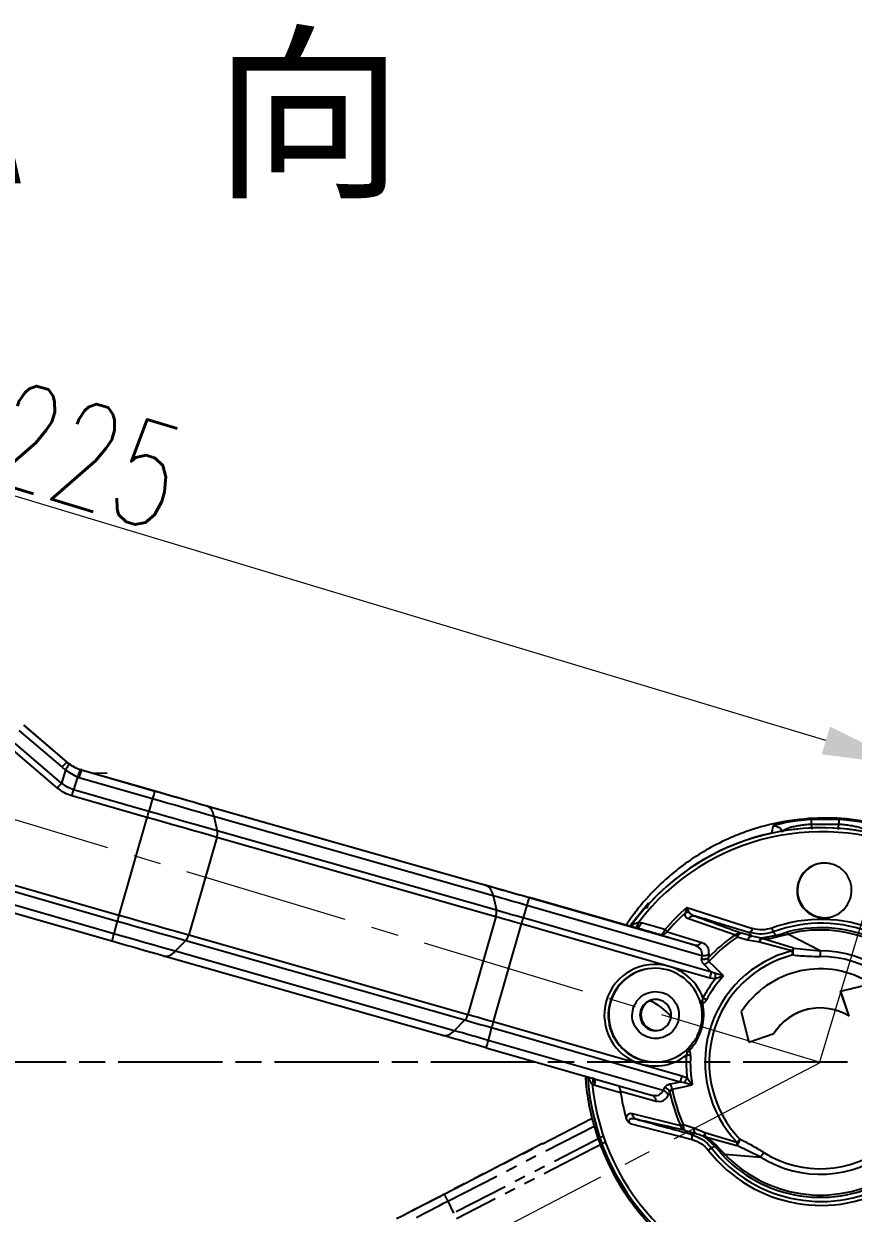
# Model space of a CAD drawing. Header units: millimetres. Extents: x 2454 to 4226, y 715 to 1968.
# Drawn here: x 3958.3 to 4053.9, y 1153.8 to 1290.7 of the extents above; entities that cross this region are included whole.
import ezdxf

# ---------------------------------------------------------------- set-up
doc = ezdxf.new("R2010")
doc.units = ezdxf.units.MM
for name, pattern in [('AM_ISO08W050', [18, 12, -1.5, 3, -1.5]), ('CENTER2', [28.575, 19.05, -3.175, 3.175, -3.175]), ('PHANTOM', [12.7, 6.35, -1.27, 1.27, -1.27, 1.27, -1.27])]:
    doc.linetypes.add(name, pattern=pattern)
for name, color, linetype, lineweight in [('AM_5', 3, 'Continuous', 25), ('AM_7', 4, 'AM_ISO08W050', 25), ('单点划线', 1, 'CENTER2', 13), ('文字', 7, 'Continuous', 13), ('标注', 3, 'Continuous', 13)]:
    doc.layers.add(name, color=color, linetype=linetype, lineweight=lineweight)
doc.styles.add('SLDTEXTSTYLE1', font='txt.shx', dxfattribs={"width": 0.7, "bigfont": 'gbcbig.shx'})
doc.styles.add('STYLE1', font='txt.shx', dxfattribs={"width": 0.8, "height": 3, "bigfont": 'hzdx.shx'})
doc.dimstyles.new('SLDDIMSTYLE12$0', dxfattribs={"dimtxt": 12, "dimasz": 10, "dimexe": 0, "dimexo": 0.0625, "dimgap": 0.875, "dimtad": 1, "dimdec": 1, "dimlfac": 1.8, "dimrnd": 1e-09, "dimzin": 12, "dimdsep": 46, "dimtxsty": 'SLDTEXTSTYLE1', "dimcen": 0.09, "dimdle": 8.16, "dimclrd": 3, "dimclre": 3, "dimadec": 0, "dimazin": 3, "dimtfac": 1, "dimtdec": 1, "dimtofl": 0, "dimtmove": 0, "dimatfit": 3, "dimfxl": 0, "dimfrac": 2, "dimtolj": 1, "dimlwd": 5, "dimlwe": 5, "dimarcsym": 0})
doc.dimstyles.new('SLDDIMSTYLE12$2', dxfattribs={"dimtxt": 12, "dimasz": 10, "dimexe": 0, "dimexo": 0.0625, "dimgap": 0.875, "dimtad": 1, "dimdec": 1, "dimlfac": 1.8, "dimrnd": 1e-09, "dimzin": 12, "dimdsep": 46, "dimtxsty": 'SLDTEXTSTYLE1', "dimcen": 0.09, "dimdle": 8.16, "dimclrd": 3, "dimclre": 3, "dimadec": 0, "dimazin": 3, "dimtfac": 1, "dimtdec": 1, "dimtofl": 0, "dimtmove": 0, "dimatfit": 3, "dimfxl": 0, "dimfrac": 2, "dimtolj": 1, "dimlwd": 5, "dimlwe": 5, "dimarcsym": 0})

# ---------------------------------------------------------------- blocks, each defined once
blk = doc.blocks.new('*D71')
at = {"layer": 'Defpoints', "color": 0, "transparency": 16777216}
for p in [(3806.66, 1244.42), (3807.8, 1179.56), (4050.08, 1171.1), (4050.08, 1171.1), (3824.79, 1053.68)]:
    blk.add_point(p, dxfattribs=at)
at = {"layer": '标注', "color": 3, "linetype": 'Continuous', "lineweight": 5, "transparency": 16777216}
blk.add_arc((4050.08, 1171.1), 242.43, 165.602, 205.1646, dxfattribs=at)
at = {"layer": '标注', "color": 3, "transparency": 16777216}
for points in [[(3813.66, 1231.83), (3816.87, 1230.94), (3817.95, 1241.02)], [(3832.15, 1068.76), (3829.16, 1067.28), (3835.1, 1059.06)]]:
    blk.add_solid(points, dxfattribs=at)
at = {"layer": '标注', "color": 0, "transparency": 16777216, "insert": (3814.57, 1148.91), "char_height": 10, "attachment_point": 5, "rotation": 275.3833, "style": 'SLDTEXTSTYLE1'}
blk.add_mtext('\\A1;60%%D', dxfattribs=at)
blk = doc.blocks.new('*D72')
at = {"layer": 'AM_5', "color": 3, "linetype": 'Continuous', "lineweight": 5, "transparency": 16777216}
blk.add_arc((4049.95, 1171.13), 209.16, 165.9754, 177.2604, dxfattribs=at)
at = {"layer": 'AM_5', "color": 3, "transparency": 16777216}
for points in [[(3845.42, 1222.26), (3848.63, 1221.38), (3849.68, 1231.46)], [(3842.69, 1181.09), (3839.36, 1181.17), (3840.79, 1171.13)]]:
    blk.add_solid(points, dxfattribs=at)
at = {"layer": 'Defpoints', "color": 0, "transparency": 16777216}
for p in [(3806.66, 1244.42), (3844.75, 1211.67), (3818.73, 1171.13), (4050.05, 1171.1), (4053.2, 1171.13)]:
    blk.add_point(p, dxfattribs=at)
at = {"layer": 'AM_5', "color": 0, "transparency": 16777216, "insert": (3836.22, 1202.62), "char_height": 12, "attachment_point": 5, "rotation": 81.6179, "style": 'SLDTEXTSTYLE1'}
blk.add_mtext('\\A1;15%%D', dxfattribs=at)
blk = doc.blocks.new('*D55')
at = {"layer": 'AM_5', "color": 3, "linetype": 'Continuous', "lineweight": 5, "transparency": 16777216}
for p, q in [((3860.66, 1229.17), (3870.67, 1262.43)), ((4050.71, 1208.2), (3880.25, 1259.54))]:
    blk.add_line(p, q, dxfattribs=at)
at = {"layer": 'AM_5', "color": 3, "lineweight": 5, "transparency": 16777216}
blk.add_line((4050, 1171.19), (4060.28, 1205.32), dxfattribs=at)
at = {"layer": 'AM_5', "color": 3, "transparency": 16777216}
for points in [[(3880.73, 1261.14), (3879.77, 1257.95), (3870.67, 1262.43)], [(4051.19, 1209.8), (4050.23, 1206.61), (4060.28, 1205.32)]]:
    blk.add_solid(points, dxfattribs=at)
at = {"layer": 'Defpoints', "color": 0, "transparency": 16777216}
for p in [(3870.67, 1262.43), (3860.64, 1229.11), (4049.99, 1171.13)]:
    blk.add_point(p, dxfattribs=at)
at = {"layer": 'AM_5', "color": 0, "transparency": 16777216, "insert": (3965.64, 1241), "char_height": 12, "attachment_point": 5, "rotation": 343.2384, "style": 'SLDTEXTSTYLE1'}
blk.add_mtext('\\A1;225', dxfattribs=at)

msp = doc.modelspace()

# ---------------------------------------------------------------- linework, layer by layer
at = {"color": 7, "linetype": 'Continuous', "lineweight": 25}
for p, q in [((3867.023, 1216.674), (3969.09, 1187.405)), ((3867.218, 1217.366), (3969.284, 1188.096)), ((3968.688, 1185.939), (3866.017, 1215.381)), ((3968.467, 1185.079), (3865.796, 1214.522)), ((3958.295, 1209.959), (3963.272, 1205.714)), ((3958.321, 1209.965), (3963.298, 1205.719)), ((3957.762, 1209.358), (3962.739, 1205.112)), ((3962.196, 1202.724), (3956.829, 1207.302)), ((3962.682, 1203.29), (3957.315, 1207.869)), ((3963.272, 1205.714), (3963.298, 1205.719)), ((3963.298, 1205.719), (3963.495, 1205.561)), ((3963.133, 1204.795), (3962.682, 1203.29)), ((3962.739, 1205.112), (3963.133, 1204.795)), ((3963.133, 1204.795), (3964.504, 1203.993)), ((3964.978, 1204.817), (3964.889, 1204.843)), ((3964.89, 1204.843), (3964.977, 1204.817)), ((3964.953, 1204.812), (3964.977, 1204.817)), ((3964.953, 1204.812), (3973.428, 1202.382)), ((3964.977, 1204.817), (3973.452, 1202.387)), ((3967.926, 1204.443), (3966.47, 1204.389)), ((3964.504, 1203.993), (3964.061, 1202.516)), ((3964.504, 1203.993), (3964.678, 1203.941)), ((3964.678, 1203.941), (3973.153, 1201.511)), ((3972.509, 1199.343), (3963.859, 1201.823)), ((3972.711, 1200.036), (3964.061, 1202.516)), ((3973.153, 1201.511), (3972.711, 1200.036)), ((3978.449, 1200.96), (4010.597, 1191.818)), ((3979.401, 1200.676), (4011.549, 1191.534)), ((3972.509, 1199.343), (3969.284, 1188.096)), ((3980.223, 1199.492), (3980.61, 1197.78)), ((3980.223, 1199.492), (4012.371, 1190.35)), ((4048.999, 1199.083), (4047.456, 1198.943)), ((4052.216, 1199.083), (4048.999, 1199.083)), ((4052.714, 1199.049), (4052.216, 1199.083)), ((4012.758, 1188.638), (3980.61, 1197.78)), ((4044.569, 1197.537), (4044.557, 1197.535)), ((4044.647, 1198.374), (4044.596, 1198.342)), ((4052.173, 1198.528), (4049.025, 1198.528)), ((4049.025, 1198.528), (4049.094, 1198.001)), ((4052.173, 1198.528), (4052.106, 1197.962)), ((3980.554, 1197.045), (3977.329, 1185.798)), ((4012.702, 1187.903), (3980.554, 1197.045)), ((4047.566, 1191.807), (4047.513, 1191.795)), ((4012.371, 1190.35), (4012.758, 1188.638)), ((4016.271, 1189.236), (4015.829, 1187.761)), ((4016.271, 1189.236), (4036.441, 1183.452)), ((4016.546, 1190.107), (4035.582, 1184.648)), ((4028.78, 1186.61), (4016.57, 1190.112)), ((4012.702, 1187.903), (4009.477, 1176.657)), ((4034.686, 1188.962), (4034.608, 1188.675)), ((4034.686, 1188.962), (4042.273, 1186.548)), ((4034.686, 1188.962), (4034.808, 1188.726)), ((3969.09, 1187.405), (3968.688, 1185.939)), ((4015.627, 1187.068), (4012.403, 1175.821)), ((4032.654, 1182.185), (4015.627, 1187.068)), ((4037.556, 1181.53), (4015.829, 1187.761)), ((4028.299, 1186.748), (4028.312, 1186.787)), ((4028.694, 1186.656), (4028.85, 1186.625)), ((4028.85, 1186.625), (4028.78, 1186.61)), ((4029.15, 1187.279), (4029.461, 1187.215)), ((4032.172, 1186.413), (4029.461, 1187.215)), ((4034.873, 1187.691), (4040.302, 1185.823)), ((4041.812, 1186.083), (4038.663, 1187.044)), ((3976.988, 1185.149), (3975.758, 1183.919)), ((3976.988, 1185.149), (4009.136, 1176.007)), ((3977.329, 1185.798), (4009.477, 1176.657)), ((4031.573, 1185.837), (4031.805, 1185.768)), ((4032.444, 1186.178), (4036.406, 1184.938)), ((4041.699, 1185.19), (4040.482, 1185.545)), ((4043.053, 1184.97), (4041.699, 1185.19)), ((4042.327, 1186.017), (4041.812, 1186.083)), ((4043.309, 1185.441), (4042.199, 1185.644)), ((4044.932, 1185.735), (4043.309, 1185.441)), ((4046.996, 1184.288), (4043.381, 1185.384)), ((4044.932, 1185.735), (4044.633, 1186.159)), ((4044.932, 1185.735), (4045.601, 1185.946)), ((4045.162, 1185.615), (4046.333, 1185.903)), ((4045.601, 1185.946), (4046.274, 1186.157)), ((4050.041, 1183.965), (4046.333, 1185.903)), ((4007.906, 1174.777), (3975.758, 1183.919)), ((4035.582, 1184.648), (4035.685, 1184.579)), ((4035.582, 1184.648), (4035.799, 1184.622)), ((4035.785, 1184.624), (4035.771, 1184.579)), ((4046.788, 1183.961), (4043.053, 1184.97)), ((4046.996, 1184.288), (4050.041, 1183.965)), ((4006.588, 1174.231), (3974.44, 1183.373)), ((4036.441, 1183.452), (4036.402, 1183.052)), ((4037.556, 1181.53), (4036.685, 1182.385)), ((4037.221, 1183.579), (4037.191, 1183.188)), ((4037.354, 1180.837), (4032.654, 1182.185)), ((4038.007, 1181.346), (4037.556, 1181.53)), ((4038.927, 1181.104), (4037.987, 1180.733)), ((4038.927, 1181.104), (4038.007, 1181.346)), ((4047.789, 1181.659), (4047.78, 1181.657)), ((4037.987, 1180.733), (4037.354, 1180.837)), ((4052.408, 1179.318), (4055.889, 1180.185)), ((4052.417, 1179.32), (4055.898, 1180.187)), ((4036.457, 1178.243), (4036.542, 1177.921)), ((4052.417, 1179.32), (4052.408, 1179.318)), ((4053.401, 1176.435), (4052.408, 1179.318)), ((4053.41, 1176.437), (4052.417, 1179.32)), ((4025.856, 1178.051), (4025.91, 1178.063)), ((4029.37, 1177.07), (4029.486, 1177.095)), ((4036.268, 1177.957), (4036.296, 1177.894)), ((4040.966, 1176.936), (4041.833, 1173.456)), ((4009.136, 1176.007), (4007.906, 1174.777)), ((4012.403, 1175.821), (4029.43, 1170.938)), ((4053.41, 1176.437), (4053.401, 1176.435)), ((4012.208, 1175.13), (4011.806, 1173.663)), ((4012.208, 1175.13), (4033.935, 1168.899)), ((4041.833, 1173.456), (4044.716, 1174.448)), ((4041.842, 1173.458), (4044.725, 1174.45)), ((4044.725, 1174.45), (4044.716, 1174.448)), ((4011.585, 1172.804), (4030.632, 1167.342)), ((4031.976, 1167.879), (4011.806, 1173.663)), ((4041.842, 1173.458), (4041.833, 1173.456)), ((4034.986, 1172.494), (4034.744, 1172.266)), ((4029.43, 1170.938), (4034.129, 1169.591)), ((4023.225, 1169.525), (4023.246, 1169.199)), ((4024.097, 1168.506), (4023.799, 1168.618)), ((4033.935, 1168.899), (4034.414, 1168.815)), ((4034.129, 1169.591), (4034.722, 1169.344)), ((4034.414, 1168.815), (4035.322, 1168.529)), ((4034.722, 1169.344), (4035.322, 1168.529)), ((4024.097, 1168.506), (4027.07, 1167.664)), ((4027.057, 1167.819), (4031.167, 1166.666)), ((4030.621, 1167.345), (4030.753, 1167.348)), ((4030.827, 1167.298), (4030.812, 1167.255)), ((4031.976, 1167.879), (4032.154, 1168.235)), ((4032.569, 1167.357), (4032.75, 1167.699)), ((4033.993, 1163.816), (4028.425, 1165.203)), ((4028.145, 1164.099), (4035.301, 1162.234)), ((4034.291, 1163.953), (4035.509, 1163.604)), ((4035.509, 1163.604), (4036.774, 1163.068)), ((4025.33, 1161.923), (4023.922, 1161.2)), ((4035.224, 1162.808), (4035.155, 1162.866)), ((4035.156, 1162.866), (4035.575, 1162.672)), ((4037.965, 1161.436), (4036.743, 1162.538)), ((4036.774, 1163.068), (4040.471, 1161.931)), ((4036.834, 1162.547), (4040.475, 1161.546)), ((4037.506, 1161.303), (4037.965, 1161.436)), ((4038.455, 1160.865), (4037.965, 1161.436)), ((4039.063, 1160.549), (4038.223, 1161.412)), ((4038.88, 1160.369), (4038.455, 1160.865)), ((4039.063, 1160.549), (4043.228, 1160.204)), ((4043.228, 1160.204), (4040.475, 1161.546))]:
    msp.add_line(p, q, dxfattribs=at)
at = {"color": 7, "linetype": 'PHANTOM', "lineweight": 25}
for p, q in [((4006.755, 1155.954), (4024.372, 1164.999)), ((4007.151, 1155.131), (4024.628, 1164.105)), ((4018.069, 1161.776), (4006.769, 1155.974)), ((4025.086, 1162.609), (4007.838, 1153.753)), ((4023.922, 1161.2), (4008.165, 1153.109)), ((4007.151, 1155.131), (4007.838, 1153.753))]:
    msp.add_line(p, q, dxfattribs=at)
at = {"color": 7, "linetype": 'Continuous', "lineweight": 25, "flags": 128}
for points in [[(3973.153, 1201.511), (3974.063, 1201.25), (3974.971, 1200.99), (3975.874, 1200.732), (3976.769, 1200.476), (3977.654, 1200.223), (3978.527, 1199.975), (3979.384, 1199.73), (3980.223, 1199.492)], [(3973.428, 1202.382), (3974.197, 1202.161), (3974.964, 1201.942), (3975.726, 1201.724), (3976.483, 1201.507), (3977.231, 1201.294), (3977.968, 1201.084), (3978.692, 1200.878), (3979.401, 1200.676)], [(3973.452, 1202.387), (3974.095, 1202.203), (3974.737, 1202.019), (3975.375, 1201.836), (3976.008, 1201.655), (3976.634, 1201.477), (3977.25, 1201.301), (3977.856, 1201.128), (3978.449, 1200.96)], [(3980.554, 1197.045), (3979.599, 1197.317), (3978.624, 1197.595), (3977.631, 1197.878), (3976.624, 1198.165), (3975.605, 1198.456), (3974.578, 1198.75), (3973.545, 1199.046), (3972.509, 1199.343)], [(3980.61, 1197.78), (3979.672, 1198.047), (3978.715, 1198.319), (3977.74, 1198.597), (3976.751, 1198.88), (3975.751, 1199.165), (3974.742, 1199.454), (3973.728, 1199.744), (3972.711, 1200.036)], [(4044.596, 1198.342), (4044.511, 1197.889), (4044.445, 1197.534)], [(4044.651, 1197.555), (4044.624, 1197.555), (4044.445, 1197.534)], [(4010.597, 1191.818), (4011.306, 1191.616), (4012.03, 1191.41), (4012.767, 1191.2), (4013.515, 1190.986), (4014.272, 1190.77), (4015.034, 1190.552), (4015.801, 1190.332), (4016.57, 1190.112)], [(4011.549, 1191.534), (4012.142, 1191.365), (4012.748, 1191.193), (4013.364, 1191.017), (4013.99, 1190.838), (4014.623, 1190.657), (4015.261, 1190.475), (4015.903, 1190.291), (4016.546, 1190.107)], [(4012.371, 1190.35), (4012.834, 1190.218), (4013.307, 1190.083), (4013.788, 1189.946), (4014.276, 1189.807), (4014.77, 1189.666), (4015.268, 1189.523), (4015.769, 1189.38), (4016.271, 1189.236)], [(4030.277, 1189.461), (4028.385, 1187.145), (4028.092, 1186.736)], [(4030.338, 1189.392), (4030.304, 1189.431), (4030.277, 1189.462)], [(3969.284, 1188.096), (3970.32, 1187.799), (3971.353, 1187.504), (3972.38, 1187.21), (3973.399, 1186.919), (3974.407, 1186.631), (3975.399, 1186.348), (3976.374, 1186.07), (3977.329, 1185.798)], [(4015.627, 1187.068), (4015.251, 1187.176), (4014.875, 1187.283), (4014.502, 1187.39), (4014.131, 1187.496), (4013.765, 1187.601), (4013.404, 1187.704), (4013.049, 1187.805), (4012.702, 1187.903)], [(4015.829, 1187.761), (4015.434, 1187.874), (4015.04, 1187.987), (4014.647, 1188.099), (4014.258, 1188.21), (4013.874, 1188.32), (4013.495, 1188.428), (4013.122, 1188.534), (4012.758, 1188.638)], [(3969.09, 1187.405), (3970.106, 1187.114), (3971.12, 1186.823), (3972.129, 1186.535), (3973.13, 1186.249), (3974.119, 1185.966), (3975.093, 1185.688), (3976.051, 1185.416), (3976.988, 1185.149)], [(4031.573, 1185.837), (4031.646, 1185.83), (4031.725, 1185.849), (4031.806, 1185.892), (4031.887, 1185.959), (4031.967, 1186.047), (4032.042, 1186.154), (4032.111, 1186.277), (4032.172, 1186.413)], [(3974.44, 1183.373), (3973.731, 1183.575), (3973.007, 1183.781), (3972.27, 1183.991), (3971.522, 1184.205), (3970.765, 1184.421), (3970.003, 1184.639), (3969.236, 1184.859), (3968.467, 1185.079)], [(3975.758, 1183.919), (3974.919, 1184.158), (3974.062, 1184.402), (3973.189, 1184.651), (3972.304, 1184.904), (3971.409, 1185.16), (3970.506, 1185.418), (3969.598, 1185.678), (3968.688, 1185.939)], [(4038.927, 1181.104), (4037.984, 1182.028), (4037.241, 1182.755)], [(4009.136, 1176.007), (4009.501, 1175.903), (4009.873, 1175.797), (4010.252, 1175.689), (4010.637, 1175.579), (4011.026, 1175.468), (4011.418, 1175.356), (4011.812, 1175.243), (4012.208, 1175.13)], [(4009.477, 1176.657), (4009.824, 1176.558), (4010.179, 1176.457), (4010.54, 1176.354), (4010.906, 1176.249), (4011.277, 1176.143), (4011.65, 1176.037), (4012.026, 1175.929), (4012.403, 1175.821)], [(4011.585, 1172.804), (4010.942, 1172.988), (4010.3, 1173.172), (4009.662, 1173.355), (4009.029, 1173.536), (4008.403, 1173.714), (4007.787, 1173.89), (4007.181, 1174.063), (4006.588, 1174.231)], [(4011.806, 1173.663), (4011.304, 1173.807), (4010.803, 1173.951), (4010.305, 1174.093), (4009.811, 1174.234), (4009.323, 1174.374), (4008.842, 1174.511), (4008.369, 1174.646), (4007.906, 1174.777)], [(4032.745, 1168.643), (4033.411, 1168.786), (4033.935, 1168.899)], [(4033.021, 1168.036), (4034.31, 1168.313), (4035.322, 1168.529)]]:
    msp.add_lwpolyline(points, dxfattribs=at)
at = {"color": 7, "linetype": 'PHANTOM', "lineweight": 25, "flags": 128}
for points in [[(4001.247, 1153.131), (4001.902, 1153.469), (4002.571, 1153.814), (4003.252, 1154.165), (4003.943, 1154.521), (4004.643, 1154.881), (4005.348, 1155.244), (4006.058, 1155.608), (4006.769, 1155.974)], [(4002.134, 1153.575), (4002.682, 1153.858), (4003.242, 1154.146), (4003.812, 1154.44), (4004.391, 1154.738), (4004.976, 1155.039), (4005.567, 1155.343), (4006.16, 1155.648), (4006.755, 1155.954)], [(4003.544, 1153.274), (4003.972, 1153.495), (4004.409, 1153.72), (4004.854, 1153.949), (4005.305, 1154.182), (4005.762, 1154.417), (4006.223, 1154.654), (4006.686, 1154.892), (4007.151, 1155.131)]]:
    msp.add_lwpolyline(points, dxfattribs=at)
at = {"color": 7, "linetype": 'Continuous', "lineweight": 25}
for centre, radius, start, end in [((3974.975, 1194.794), 16.006, 136.98231, 139.86093), ((3977.219, 1200.462), 13.015, 160.47233, 164.49361), ((3985.694, 1198.031), 13.015, 160.47233, 164.49361), ((3978.773, 1199.363), 1.455, 5.07762, 64.46165), ((4037.062, 1180.897), 67.137, 163.43713, 164.05307), ((3979.05, 1197.529), 1.58, 342.17658, 9.14397), ((4050.229, 1171.138), 26.549, 185.44631, 142.55572), ((4050.236, 1171.139), 26.999, 343.99795, 144.37216), ((4050.27, 1171.148), 27.021, 102.44988, 137.53256), ((4050.27, 1171.146), 27.023, 251.33315, 77.54961), ((4050.247, 1171.141), 27, 343.99967, 102.14019), ((4050.594, 1190.938), 3.15, 102.14289, 164.00219), ((4010.921, 1190.221), 1.455, 5.07766, 64.46203), ((4050.594, 1190.938), 3.15, 163.99967, 282.14019), ((4028.812, 1185.756), 13.015, 160.47228, 164.49364), ((4032.847, 1169.807), 66.141, 163.94748, 164.56969), ((4011.198, 1188.387), 1.58, 342.17656, 9.14413), ((4050.211, 1171.135), 23.64, 131.05303, 139.73783), ((4050.208, 1171.134), 23.278, 132.57575, 139.73778), ((4034.954, 1187.411), 0.996, 89.51081, 119.80629), ((4035.044, 1187.378), 1.368, 99.92431, 108.57758), ((4080.18, 1168.622), 67.136, 163.43713, 164.05307), ((4010.952, 1161.526), 32.705, 48.9186, 49.54784), ((4050.17, 1171.125), 16.468, 217.80792, 110.19454), ((4050.163, 1171.123), 16.02, 217.80792, 110.19454), ((4050.093, 1171.108), 15.526, 223.76375, 104.2387), ((4041.656, 1186.698), 0.635, 284.25693, 346.38415), ((3979.952, 1182.581), 11.754, 163.40044, 167.7271), ((3975.816, 1186.179), 1.56, 318.69224, 345.8928), ((4031.767, 1186.624), 0.81, 256.13749, 326.65871), ((4050.091, 1171.109), 17.673, 123.62673, 136.87996), ((4050.088, 1171.108), 17.341, 123.6355, 137.80261), ((4050.087, 1171.107), 15.265, 223.76387, 104.23864), ((4062.586, 1200.111), 26.472, 212.6677, 213.38343), ((4042.305, 1185.025), 0.628, 99.68998, 164.75306), ((4043.919, 1184.621), 0.933, 125.1911, 158.08506), ((3974.631, 1184.776), 1.416, 262.23993, 322.75953), ((4050.063, 1171.101), 13.27, 104.28896, 223.71352), ((4050.063, 1171.102), 12.863, 237.90451, 90.09862), ((4047.896, 1183.486), 1.206, 138.28952, 156.79982), ((4121.195, 1202.429), 76.665, 193.93929, 194.29763), ((4031.042, 1176.562), 5.85, 74.0024, 254.00006), ((4050.061, 1171.101), 12.79, 104.28897, 223.71351), ((4050.061, 1171.101), 12.227, 237.90204, 90.10104), ((4031.046, 1176.563), 5.4, 14.63064, 164.00143), ((4031.1, 1176.574), 5.4, 102.1429, 164.00218), ((4031.042, 1176.562), 5.85, 19.98893, 73.99815), ((4050.073, 1171.104), 14.974, 138.10256, 151.14854), ((4050.052, 1171.1), 10.799, 57.28113, 147.28505), ((4050.061, 1171.102), 10.799, 57.2812, 102.14227), ((4050.075, 1171.104), 15.453, 141.46177, 151.14852), ((4031.1, 1176.574), 1.8, 343.99745, 164.00009), ((4031.216, 1176.599), 1.8, 104.03604, 164.00205), ((4027.531, 1171.757), 7.084, 40.83204, 65.81779), ((3980.491, 1076.804), 116.172, 60.91799, 61.15396), ((4031.047, 1176.562), 5.4, 163.9984, 313.36529), ((4031.1, 1176.574), 5.4, 163.99975, 282.14011), ((4031.1, 1176.574), 1.8, 163.99745, 344.00009), ((4031.216, 1176.599), 1.8, 163.99943, 280.24751), ((4050.052, 1171.099), 6.299, 57.88144, 147.88541), ((4050.061, 1171.101), 6.3, 102.14271, 147.88527), ((4007.964, 1177.037), 1.56, 318.69201, 345.89284), ((4075.965, 1157.532), 66.141, 163.94748, 164.5697), ((4006.779, 1175.634), 1.416, 262.23993, 322.75953), ((4023.07, 1170.306), 11.754, 163.40041, 167.72716), ((4031.042, 1176.561), 5.849, 253.99862, 308.0114), ((4050.076, 1171.104), 15.455, 176.85372, 186.53999), ((4050.074, 1171.104), 14.975, 176.85373, 189.89901), ((4050.236, 1171.137), 26.999, 183.43897, 344.001), ((4031.665, 1167.786), 1.378, 10.4509, 38.42547), ((4050.212, 1171.134), 23.401, 188.52543, 195.91771), ((4031.807, 1167.249), 1.045, 25.50508, 70.60837), ((4050.093, 1171.108), 17.675, 191.12072, 204.365), ((4050.089, 1171.107), 17.343, 190.19887, 204.3629), ((4081.357, 1060.296), 113.842, 114.42078, 114.58603), ((4041.634, 1161.751), 1.177, 171.18744, 190.00395), ((4141.184, 1057.265), 145.252, 133.70869, 133.89737), ((4082.888, 1141.768), 46.798, 154.02865, 154.99957)]:
    msp.add_arc(centre, radius, start, end, dxfattribs=at)
at = {"color": 7, "linetype": 'PHANTOM', "lineweight": 25}
msp.add_arc((4018.677, 1161.175), 13.015, 203.65312, 207.67448, dxfattribs=at)
at = {"color": 7, "linetype": 'Continuous', "lineweight": 25}
for points, knots in [([(3963.272, 1205.714), (3963.308, 1205.683), (3963.373, 1205.629), (3963.44, 1205.578), (3963.47, 1205.555)], [0, 0, 0, 0, 0.5576718, 1, 1, 1, 1]), ([(3963.47, 1205.555), (3963.474, 1205.503), (3963.481, 1205.4), (3963.249, 1204.996), (3963.133, 1204.795)], [0, 0, 0, 0, 0.5008043, 1, 1, 1, 1]), ([(3963.47, 1205.555), (3963.689, 1205.403), (3964.122, 1205.104), (3964.621, 1204.926), (3964.866, 1204.838)], [0, 0, 0, 0, 0.5083155, 1, 1, 1, 1]), ([(3963.495, 1205.561), (3963.714, 1205.409), (3964.145, 1205.11), (3964.644, 1204.931), (3964.89, 1204.843)], [0, 0, 0, 0, 0.50800634, 1, 1, 1, 1]), ([(3964.866, 1204.838), (3964.837, 1204.802), (3964.778, 1204.731), (3964.595, 1204.239), (3964.504, 1203.993)], [0, 0, 0, 0, 0.5, 1, 1, 1, 1]), ([(3964.866, 1204.838), (3964.882, 1204.833), (3964.911, 1204.824), (3964.94, 1204.816), (3964.953, 1204.812)], [0, 0, 0, 0, 0.5601455, 1, 1, 1, 1]), ([(3964.061, 1202.516), (3963.813, 1202.604), (3963.309, 1202.783), (3962.894, 1203.119), (3962.682, 1203.29)], [0, 0, 0, 0, 0.4914989, 1, 1, 1, 1]), ([(3963.859, 1201.823), (3963.564, 1201.926), (3962.961, 1202.136), (3962.454, 1202.526), (3962.196, 1202.724)], [0, 0, 0, 0, 0.4902935, 1, 1, 1, 1]), ([(4064.228, 1195.624), (4063.383, 1196.08), (4061.758, 1196.956), (4059.107, 1197.965), (4055.902, 1198.841), (4052.021, 1199.355), (4047.522, 1199.21), (4043.957, 1198.5), (4041.278, 1197.633), (4039.135, 1196.762), (4036.936, 1195.631), (4034.724, 1194.209), (4032.957, 1192.834), (4031.517, 1191.527), (4030.419, 1190.407), (4029.361, 1189.199), (4028.455, 1188.06), (4027.908, 1187.241), (4027.695, 1186.921)], [0, 0, 0, 0, 0.0716141, 0.1376427, 0.2038002, 0.3043716, 0.402157, 0.5046925, 0.5521038, 0.6009821, 0.6712151, 0.7340966, 0.7994339, 0.8433201, 0.8852981, 0.9222529, 0.9697109, 1, 1, 1, 1]), ([(4047.456, 1198.943), (4047.086, 1198.891), (4046.338, 1198.786), (4045.504, 1198.612), (4044.893, 1198.461), (4044.73, 1198.403), (4044.647, 1198.374)], [0, 0, 0, 0, 0.2467046, 0.4997683, 0.7468748, 1, 1, 1, 1]), ([(4048.999, 1199.083), (4048.999, 1199.074), (4048.999, 1199.055), (4049.004, 1198.934), (4049.013, 1198.757), (4049.021, 1198.603), (4049.025, 1198.528)], [0, 0, 0, 0, 0.244843, 0.5001263, 0.7553423, 1, 1, 1, 1]), ([(4052.216, 1199.083), (4052.215, 1199.073), (4052.211, 1199.054), (4052.201, 1198.934), (4052.189, 1198.759), (4052.179, 1198.605), (4052.174, 1198.528)], [0, 0, 0, 0, 0.2506754, 0.4980464, 0.7510697, 1, 1, 1, 1]), ([(4056.337, 1198.429), (4056.197, 1198.472), (4055.921, 1198.555), (4055.104, 1198.735), (4054.037, 1198.921), (4053.153, 1199.007), (4052.714, 1199.049)], [0, 0, 0, 0, 0.2491031, 0.4901997, 0.7472817, 1, 1, 1, 1]), ([(4044.596, 1198.342), (4044.731, 1198.354), (4045.002, 1198.377), (4045.348, 1198.196), (4045.584, 1197.934), (4045.644, 1197.729), (4045.674, 1197.627)], [0, 0, 0, 0, 0.2799949, 0.5581407, 0.7800037, 1, 1, 1, 1]), ([(4049.025, 1198.528), (4048.783, 1198.514), (4048.298, 1198.487), (4047.612, 1198.393), (4047.007, 1198.272), (4046.34, 1198.088), (4045.771, 1197.844), (4045.707, 1197.7), (4045.674, 1197.627)], [0, 0, 0, 0, 0.1216848, 0.2436394, 0.3665866, 0.4908705, 0.7427966, 1, 1, 1, 1]), ([(4055.443, 1197.627), (4055.421, 1197.7), (4055.377, 1197.844), (4054.832, 1198.087), (4054.18, 1198.272), (4053.583, 1198.393), (4052.902, 1198.487), (4052.416, 1198.514), (4052.174, 1198.528)], [0, 0, 0, 0, 0.25669183, 0.50843056, 0.63281467, 0.75589912, 0.87804396, 1, 1, 1, 1]), ([(4053.559, 1190.057), (4053.632, 1190.499), (4053.775, 1191.364), (4053.371, 1192.433), (4052.841, 1193.119), (4052.367, 1193.526), (4051.838, 1193.825), (4051.274, 1194.014), (4050.692, 1194.094), (4050.108, 1194.066), (4049.535, 1193.93), (4048.803, 1193.602), (4047.98, 1192.92), (4047.673, 1192.182), (4047.513, 1191.795)], [0, 0, 0, 0, 0.1454096, 0.2843678, 0.3500183, 0.4113214, 0.4701235, 0.5269841, 0.5816264, 0.6365696, 0.6922624, 0.749136, 0.868448, 1, 1, 1, 1]), ([(4047.513, 1191.795), (4047.441, 1191.349), (4047.298, 1190.456), (4047.782, 1189.208), (4048.538, 1188.409), (4049.273, 1188.008), (4049.829, 1187.83), (4050.395, 1187.757), (4050.956, 1187.786), (4051.509, 1187.914), (4052.236, 1188.228), (4053.074, 1188.904), (4053.391, 1189.657), (4053.559, 1190.057)], [0, 0, 0, 0, 0.1426319, 0.2854821, 0.4161443, 0.4747377, 0.529504, 0.5816768, 0.6338546, 0.6858561, 0.7410149, 0.8625746, 1, 1, 1, 1]), ([(4030.277, 1189.461), (4030.233, 1189.408), (4030.148, 1189.304), (4030.07, 1189.118), (4030.036, 1188.958), (4030.044, 1188.863), (4030.047, 1188.833)], [0, 0, 0, 0, 0.3001412, 0.5845824, 0.8690123, 1, 1, 1, 1]), ([(4030.338, 1189.392), (4030.297, 1189.34), (4030.213, 1189.235), (4030.14, 1189.07), (4030.123, 1188.96), (4030.117, 1188.916)], [0, 0, 0, 0, 0.3723099, 0.7541245, 1, 1, 1, 1]), ([(4034.458, 1188.276), (4034.457, 1188.203), (4034.454, 1188.048), (4034.58, 1187.832), (4034.757, 1187.747), (4034.873, 1187.691)], [0, 0, 0, 0, 0.2320046, 0.4979825, 1, 1, 1, 1]), ([(4034.608, 1188.675), (4034.581, 1188.592), (4034.535, 1188.45), (4034.481, 1188.327), (4034.458, 1188.276)], [0, 0, 0, 0, 0.5830316, 1, 1, 1, 1]), ([(4034.962, 1188.407), (4034.938, 1188.46), (4034.893, 1188.557), (4034.835, 1188.672), (4034.808, 1188.726)], [0, 0, 0, 0, 0.5364801, 1, 1, 1, 1]), ([(4035.675, 1187.961), (4035.606, 1187.973), (4035.466, 1187.997), (4035.247, 1187.953), (4035.04, 1187.854), (4034.928, 1187.745), (4034.873, 1187.691)], [0, 0, 0, 0, 0.2454954, 0.5, 0.7545047, 1, 1, 1, 1]), ([(4034.962, 1188.407), (4034.992, 1188.362), (4035.061, 1188.258), (4035.299, 1188.103), (4035.524, 1188.018), (4035.675, 1187.961)], [0, 0, 0, 0, 0.2031095, 0.4647797, 1, 1, 1, 1]), ([(4035.675, 1187.961), (4036.678, 1187.591), (4038.401, 1186.955), (4040.236, 1186.29), (4041.003, 1186.012)], [0, 0, 0, 0, 0.5820752, 1, 1, 1, 1]), ([(4038.663, 1187.044), (4038.596, 1187.065), (4037.586, 1187.373), (4036.598, 1187.677), (4035.675, 1187.961)], [0, 0, 0, 0, 0.0662016, 1, 1, 1, 1]), ([(4028.312, 1186.787), (4028.451, 1186.908), (4028.697, 1187.122), (4029.013, 1187.232), (4029.15, 1187.279)], [0, 0, 0, 0, 0.5684211, 1, 1, 1, 1]), ([(4028.694, 1186.656), (4028.738, 1186.661), (4028.827, 1186.67), (4028.961, 1186.804), (4029.077, 1187.011), (4029.126, 1187.192), (4029.15, 1187.28)], [0, 0, 0, 0, 0.2432266, 0.5000017, 0.7567759, 1, 1, 1, 1]), ([(4028.85, 1186.625), (4028.899, 1186.622), (4029.001, 1186.615), (4029.174, 1186.736), (4029.339, 1186.941), (4029.421, 1187.126), (4029.461, 1187.215)], [0, 0, 0, 0, 0.2423334, 0.4999392, 0.757578, 1, 1, 1, 1]), ([(4031.573, 1185.837), (4031.06, 1185.985), (4030.151, 1186.249), (4029.245, 1186.511), (4028.85, 1186.625)], [0, 0, 0, 0, 0.5642907, 1, 1, 1, 1]), ([(4044.485, 1186.58), (4044.133, 1186.487), (4043.375, 1186.286), (4042.657, 1186.457), (4042.273, 1186.548)], [0, 0, 0, 0, 0.4644483, 1, 1, 1, 1]), ([(4031.805, 1185.768), (4032.488, 1185.565), (4033.731, 1185.196), (4035.007, 1184.818), (4035.582, 1184.648)], [0, 0, 0, 0, 0.5495061, 1, 1, 1, 1]), ([(4041.003, 1186.012), (4040.962, 1186.013), (4040.906, 1186.014), (4040.815, 1185.969), (4040.723, 1185.901), (4040.601, 1185.764), (4040.522, 1185.618), (4040.482, 1185.545)], [0, 0, 0, 0, 0.2498451, 0.3419699, 0.5003268, 0.7501647, 1, 1, 1, 1]), ([(4042.199, 1185.644), (4041.978, 1185.712), (4041.578, 1185.835), (4041.181, 1185.957), (4041.003, 1186.012)], [0, 0, 0, 0, 0.5530907, 1, 1, 1, 1]), ([(4042.199, 1185.644), (4042.126, 1185.726), (4041.996, 1185.873), (4041.868, 1186.019), (4041.812, 1186.083)], [0, 0, 0, 0, 0.5617548, 1, 1, 1, 1]), ([(4044.633, 1186.159), (4044.184, 1186.028), (4043.407, 1185.803), (4042.648, 1185.953), (4042.327, 1186.017)], [0, 0, 0, 0, 0.5775061, 1, 1, 1, 1]), ([(4043.054, 1184.97), (4043.07, 1185.035), (4043.102, 1185.166), (4043.166, 1185.314), (4043.229, 1185.402), (4043.278, 1185.434), (4043.301, 1185.44), (4043.309, 1185.441), (4043.309, 1185.441)], [0, 0, 0, 0, 0.2498824, 0.4997694, 0.7496604, 0.9255481, 0.9908934, 1, 1, 1, 1]), ([(4043.381, 1185.384), (4043.381, 1185.384), (4043.381, 1185.384), (4043.381, 1185.384), (4043.381, 1185.384), (4043.37, 1185.4), (4043.348, 1185.427), (4043.323, 1185.436), (4043.309, 1185.441)], [0, 0, 0, 0, 0.0000335, 0.000106, 0.0003683, 0.001362, 0.4820163, 1, 1, 1, 1]), ([(4043.381, 1185.384), (4043.484, 1185.38), (4043.768, 1185.371), (4044.37, 1185.407), (4044.852, 1185.533), (4045.162, 1185.615)], [0, 0, 0, 0, 0.1685681, 0.4640042, 1, 1, 1, 1]), ([(4044.932, 1185.735), (4044.966, 1185.734), (4045.034, 1185.73), (4045.12, 1185.653), (4045.162, 1185.615)], [0, 0, 0, 0, 0.5021576, 1, 1, 1, 1]), ([(4035.685, 1184.579), (4035.917, 1184.475), (4036.378, 1184.268), (4036.42, 1183.722), (4036.441, 1183.452)], [0, 0, 0, 0, 0.504897, 1, 1, 1, 1]), ([(4035.799, 1184.622), (4035.875, 1184.631), (4036.027, 1184.651), (4036.239, 1184.764), (4036.351, 1184.881), (4036.406, 1184.938)], [0, 0, 0, 0, 0.3395659, 0.6771788, 1, 1, 1, 1]), ([(4036.406, 1184.938), (4036.675, 1184.806), (4037.176, 1184.56), (4037.207, 1183.888), (4037.221, 1183.579)], [0, 0, 0, 0, 0.5395057, 1, 1, 1, 1]), ([(4046.905, 1183.496), (4046.914, 1183.563), (4046.933, 1183.704), (4046.945, 1183.917), (4046.983, 1184.131), (4046.991, 1184.233), (4046.996, 1184.288)], [0, 0, 0, 0, 0.2100867, 0.4354712, 0.6954439, 1, 1, 1, 1]), ([(4036.402, 1183.051), (4036.471, 1183.041), (4036.611, 1183.019), (4036.823, 1183.038), (4037.025, 1183.091), (4037.136, 1183.156), (4037.192, 1183.188)], [0, 0, 0, 0, 0.2465031, 0.5000051, 0.7535045, 1, 1, 1, 1]), ([(4036.685, 1182.385), (4036.598, 1182.489), (4036.413, 1182.709), (4036.406, 1182.933), (4036.402, 1183.052)], [0, 0, 0, 0, 0.471381, 1, 1, 1, 1]), ([(4036.441, 1183.452), (4036.508, 1183.441), (4036.644, 1183.419), (4036.852, 1183.435), (4037.052, 1183.484), (4037.165, 1183.548), (4037.221, 1183.579)], [0, 0, 0, 0, 0.2424888, 0.4944094, 0.7492399, 1, 1, 1, 1]), ([(4037.241, 1182.755), (4037.199, 1182.713), (4037.113, 1182.629), (4036.971, 1182.523), (4036.826, 1182.437), (4036.732, 1182.402), (4036.685, 1182.385)], [0, 0, 0, 0, 0.2474529, 0.4999677, 0.7524992, 1, 1, 1, 1]), ([(4037.191, 1183.188), (4037.169, 1183.106), (4037.137, 1182.989), (4037.175, 1182.839), (4037.22, 1182.782), (4037.241, 1182.755)], [0, 0, 0, 0, 0.5578773, 0.7889784, 1, 1, 1, 1]), ([(4046.905, 1183.496), (4047.526, 1183.438), (4048.569, 1183.342), (4049.616, 1183.332), (4050.039, 1183.328)], [0, 0, 0, 0, 0.5961974, 1, 1, 1, 1]), ([(4037.987, 1180.733), (4037.989, 1180.789), (4037.992, 1180.902), (4037.997, 1181.066), (4038.002, 1181.218), (4038.006, 1181.304), (4038.007, 1181.346)], [0, 0, 0, 0, 0.250968, 0.5042543, 0.7553572, 1, 1, 1, 1]), ([(4036.457, 1178.243), (4036.424, 1178.225), (4036.357, 1178.189), (4036.289, 1178.107), (4036.254, 1178.022), (4036.266, 1177.957), (4036.271, 1177.927)], [0, 0, 0, 0, 0.2175002, 0.4456339, 0.7453176, 1, 1, 1, 1]), ([(4036.539, 1178.561), (4036.537, 1178.494), (4036.533, 1178.398), (4036.503, 1178.297), (4036.479, 1178.257), (4036.464, 1178.248), (4036.457, 1178.243)], [0, 0, 0, 0, 0.5873569, 0.8346977, 0.9249512, 1, 1, 1, 1]), ([(4036.958, 1178.33), (4036.905, 1178.244), (4036.823, 1178.113), (4036.673, 1177.979), (4036.585, 1177.94), (4036.542, 1177.921)], [0, 0, 0, 0, 0.4918514, 0.7535128, 1, 1, 1, 1]), ([(4036.271, 1177.927), (4036.363, 1177.445), (4036.537, 1176.527), (4036.329, 1175.541), (4036.23, 1175.073)], [0, 0, 0, 0, 0.5248896, 1, 1, 1, 1]), ([(4036.542, 1177.921), (4036.507, 1177.912), (4036.434, 1177.894), (4036.346, 1177.887), (4036.288, 1177.891), (4036.276, 1177.915), (4036.271, 1177.927)], [0, 0, 0, 0, 0.2175407, 0.446787, 0.7432095, 1, 1, 1, 1]), ([(4036.428, 1175.014), (4036.535, 1175.508), (4036.749, 1176.499), (4036.611, 1177.446), (4036.542, 1177.921)], [0, 0, 0, 0, 0.4984638, 1, 1, 1, 1]), ([(4036.23, 1175.073), (4036.066, 1174.623), (4035.72, 1173.677), (4035.087, 1172.995), (4034.754, 1172.637)], [0, 0, 0, 0, 0.4752705, 1, 1, 1, 1]), ([(4034.986, 1172.494), (4035.298, 1172.861), (4035.916, 1173.588), (4036.259, 1174.541), (4036.428, 1175.014)], [0, 0, 0, 0, 0.5045108, 1, 1, 1, 1]), ([(4036.428, 1175.014), (4036.399, 1175.022), (4036.341, 1175.039), (4036.277, 1175.058), (4036.237, 1175.07), (4036.232, 1175.072), (4036.23, 1175.073)], [0, 0, 0, 0, 0.2492627, 0.5044271, 0.7572703, 1, 1, 1, 1]), ([(4035.051, 1172.576), (4035.047, 1172.633), (4035.036, 1172.814), (4035.092, 1172.988), (4035.131, 1173.108)], [0, 0, 0, 0, 0.3105302, 1, 1, 1, 1]), ([(4034.644, 1171.952), (4034.677, 1172.01), (4034.725, 1172.093), (4034.754, 1172.194), (4034.754, 1172.242), (4034.747, 1172.259), (4034.744, 1172.266)], [0, 0, 0, 0, 0.5788982, 0.8325061, 0.9242536, 1, 1, 1, 1]), ([(4034.744, 1172.266), (4034.726, 1172.297), (4034.69, 1172.36), (4034.673, 1172.457), (4034.687, 1172.557), (4034.731, 1172.608), (4034.754, 1172.637)], [0, 0, 0, 0, 0.2051839, 0.4197613, 0.6800214, 1, 1, 1, 1]), ([(4034.986, 1172.494), (4034.959, 1172.521), (4034.904, 1172.579), (4034.839, 1172.629), (4034.784, 1172.652), (4034.765, 1172.642), (4034.754, 1172.637)], [0, 0, 0, 0, 0.2283661, 0.4781223, 0.7150622, 1, 1, 1, 1]), ([(4035.122, 1171.926), (4035.122, 1172.025), (4035.122, 1172.178), (4035.067, 1172.373), (4035.012, 1172.455), (4034.986, 1172.494)], [0, 0, 0, 0, 0.4836103, 0.7508269, 1, 1, 1, 1]), ([(4023.031, 1169.522), (4023.036, 1169.356), (4023.066, 1168.273), (4023.392, 1166.26), (4024.141, 1163.06), (4025.512, 1159.483), (4027.444, 1156.115), (4029.546, 1153.374), (4031.578, 1151.248), (4033.647, 1149.502), (4035.669, 1148.093), (4037.601, 1146.972), (4039.536, 1146.052), (4042.118, 1145.052), (4045.638, 1144.127), (4049.749, 1143.742), (4053.562, 1143.95), (4056.766, 1144.525), (4060.195, 1145.561), (4063.815, 1147.213), (4067.517, 1149.691), (4070.779, 1152.737), (4073.486, 1156.243), (4075.633, 1160.092), (4076.516, 1162.824), (4076.957, 1164.188)], [0, 0, 0, 0, 0.00690461, 0.0451883, 0.08283495, 0.13974833, 0.19650273, 0.2340919, 0.27350438, 0.30976804, 0.3380985, 0.36810574, 0.39538295, 0.42019079, 0.47424837, 0.53427599, 0.57764847, 0.62021225, 0.65871271, 0.71468253, 0.77202122, 0.82888477, 0.88558838, 0.94288579, 1, 1, 1, 1]), ([(4023.799, 1168.618), (4023.704, 1168.737), (4023.496, 1169), (4023.402, 1169.313), (4023.351, 1169.484)], [0, 0, 0, 0, 0.4544713, 1, 1, 1, 1]), ([(4023.741, 1169.381), (4023.775, 1169.355), (4023.846, 1169.301), (4023.889, 1169.121), (4023.879, 1168.885), (4023.825, 1168.706), (4023.799, 1168.618)], [0, 0, 0, 0, 0.2407228, 0.4965557, 0.7542523, 1, 1, 1, 1]), ([(4024.097, 1168.506), (4024.11, 1168.603), (4024.138, 1168.802), (4024.107, 1169.062), (4024.023, 1169.254), (4023.933, 1169.3), (4023.889, 1169.323)], [0, 0, 0, 0, 0.2424241, 0.5000639, 0.757669, 1, 1, 1, 1]), ([(4032.154, 1168.235), (4032.228, 1168.341), (4032.355, 1168.524), (4032.63, 1168.608), (4032.745, 1168.643)], [0, 0, 0, 0, 0.5822537, 1, 1, 1, 1]), ([(4034.722, 1169.344), (4034.693, 1169.296), (4034.637, 1169.199), (4034.555, 1169.058), (4034.478, 1168.927), (4034.435, 1168.852), (4034.414, 1168.815)], [0, 0, 0, 0, 0.2477926, 0.5000002, 0.7522078, 1, 1, 1, 1]), ([(4027.057, 1167.819), (4027.05, 1167.9), (4027.036, 1168.074), (4026.942, 1168.296), (4026.839, 1168.396), (4026.789, 1168.444)], [0, 0, 0, 0, 0.31238, 0.6677205, 1, 1, 1, 1]), ([(4027.057, 1167.819), (4027.058, 1167.791), (4027.059, 1167.74), (4027.067, 1167.688), (4027.07, 1167.664)], [0, 0, 0, 0, 0.5485339, 1, 1, 1, 1]), ([(4030.82, 1167.253), (4030.82, 1167.253), (4030.765, 1167.304), (4030.692, 1167.324), (4030.621, 1167.345)], [0, 0, 0, 0, 0.006595, 1, 1, 1, 1]), ([(4030.753, 1167.348), (4031.001, 1167.309), (4031.495, 1167.233), (4031.816, 1167.664), (4031.976, 1167.879)], [0, 0, 0, 0, 0.5010464, 1, 1, 1, 1]), ([(4031.167, 1166.666), (4031.151, 1166.743), (4031.118, 1166.901), (4030.998, 1167.109), (4030.879, 1167.205), (4030.82, 1167.253)], [0, 0, 0, 0, 0.3235264, 0.6618766, 1, 1, 1, 1]), ([(4031.167, 1166.666), (4031.464, 1166.63), (4032.015, 1166.562), (4032.395, 1167.106), (4032.569, 1167.357)], [0, 0, 0, 0, 0.5390753, 1, 1, 1, 1]), ([(4032.569, 1167.357), (4032.539, 1167.413), (4032.477, 1167.527), (4032.334, 1167.676), (4032.165, 1167.8), (4032.038, 1167.853), (4031.976, 1167.879)], [0, 0, 0, 0, 0.2507607, 0.5055916, 0.7575122, 1, 1, 1, 1]), ([(4033.021, 1168.036), (4032.984, 1168.023), (4032.908, 1167.994), (4032.803, 1167.882), (4032.771, 1167.772), (4032.75, 1167.699)], [0, 0, 0, 0, 0.2413974, 0.5018091, 1, 1, 1, 1]), ([(4028.425, 1165.203), (4028.31, 1165.22), (4028.106, 1165.25), (4027.885, 1165.131), (4027.755, 1164.95), (4027.723, 1164.79), (4027.708, 1164.716)], [0, 0, 0, 0, 0.37521, 0.6669858, 0.8447724, 1, 1, 1, 1]), ([(4028.145, 1164.099), (4028.041, 1164.189), (4027.847, 1164.355), (4027.752, 1164.602), (4027.708, 1164.716)], [0, 0, 0, 0, 0.5416834, 1, 1, 1, 1]), ([(4028.963, 1164.552), (4028.816, 1164.584), (4028.565, 1164.639), (4028.291, 1164.631), (4028.147, 1164.579), (4028.08, 1164.53), (4028.038, 1164.464), (4028.026, 1164.378), (4028.046, 1164.284), (4028.087, 1164.19), (4028.125, 1164.131), (4028.145, 1164.099)], [0, 0, 0, 0, 0.3392548, 0.5783472, 0.6635743, 0.7304267, 0.7889961, 0.8436092, 0.8910481, 0.9412032, 1, 1, 1, 1]), ([(4028.963, 1164.552), (4028.898, 1164.578), (4028.766, 1164.631), (4028.604, 1164.784), (4028.48, 1164.977), (4028.443, 1165.128), (4028.425, 1165.203)], [0, 0, 0, 0, 0.2454954, 0.5, 0.7545046, 1, 1, 1, 1]), ([(4028.963, 1164.552), (4030.146, 1164.232), (4032.189, 1163.677), (4034.276, 1163.107), (4035.156, 1162.866)], [0, 0, 0, 0, 0.5786818, 1, 1, 1, 1]), ([(4034.488, 1163.288), (4033.469, 1163.523), (4031.576, 1163.96), (4029.789, 1164.365), (4028.963, 1164.552)], [0, 0, 0, 0, 0.53796346, 1, 1, 1, 1]), ([(4034.487, 1163.288), (4034.431, 1163.31), (4034.319, 1163.354), (4034.177, 1163.476), (4034.061, 1163.629), (4034.015, 1163.754), (4033.992, 1163.816)], [0, 0, 0, 0, 0.249989, 0.5000113, 0.7500081, 1, 1, 1, 1]), ([(4034.488, 1163.288), (4034.715, 1163.226), (4035.116, 1163.117), (4035.52, 1163.008), (4035.695, 1162.96)], [0, 0, 0, 0, 0.5669451, 1, 1, 1, 1]), ([(4035.509, 1163.604), (4035.505, 1163.525), (4035.496, 1163.364), (4035.53, 1163.166), (4035.595, 1163.019), (4035.662, 1162.979), (4035.695, 1162.96)], [0, 0, 0, 0, 0.2446171, 0.4999989, 0.7553814, 1, 1, 1, 1]), ([(4035.156, 1162.866), (4035.255, 1162.884), (4035.434, 1162.915), (4035.615, 1162.947), (4035.695, 1162.96)], [0, 0, 0, 0, 0.5582261, 1, 1, 1, 1]), ([(4035.301, 1162.234), (4035.308, 1162.312), (4035.321, 1162.471), (4035.296, 1162.662), (4035.261, 1162.779), (4035.228, 1162.805), (4035.224, 1162.808)], [0, 0, 0, 0, 0.3058422, 0.6271066, 0.9505017, 1, 1, 1, 1]), ([(4035.301, 1162.234), (4035.674, 1162.107), (4036.372, 1161.87), (4036.909, 1161.297), (4037.16, 1161.03)], [0, 0, 0, 0, 0.5331504, 1, 1, 1, 1]), ([(4035.575, 1162.672), (4035.897, 1162.55), (4036.639, 1162.268), (4037.192, 1161.652), (4037.506, 1161.303)], [0, 0, 0, 0, 0.43349735, 1, 1, 1, 1]), ([(4035.695, 1162.96), (4035.9, 1162.898), (4036.252, 1162.792), (4036.598, 1162.613), (4036.743, 1162.538)], [0, 0, 0, 0, 0.5802265, 1, 1, 1, 1]), ([(4036.774, 1163.068), (4036.753, 1163.004), (4036.711, 1162.876), (4036.687, 1162.719), (4036.695, 1162.612), (4036.719, 1162.563), (4036.735, 1162.545), (4036.74, 1162.541), (4036.742, 1162.539), (4036.743, 1162.538)], [0, 0, 0, 0, 0.2498868, 0.4997726, 0.7496574, 0.9252916, 0.9752659, 0.9907836, 1, 1, 1, 1]), ([(4036.743, 1162.538), (4036.756, 1162.535), (4036.775, 1162.531), (4036.805, 1162.537), (4036.822, 1162.542), (4036.831, 1162.545), (4036.834, 1162.547)], [0, 0, 0, 0, 0.4977473, 0.7571245, 0.91733, 1, 1, 1, 1]), ([(4036.774, 1163.068), (4036.768, 1162.959), (4036.755, 1162.742), (4036.807, 1162.612), (4036.834, 1162.547)], [0, 0, 0, 0, 0.50000164, 1, 1, 1, 1]), ([(4038.223, 1161.412), (4038.016, 1161.632), (4037.675, 1161.995), (4037.213, 1162.322), (4036.956, 1162.479), (4036.867, 1162.528), (4036.834, 1162.547)], [0, 0, 0, 0, 0.5043385, 0.834166, 0.9378931, 1, 1, 1, 1]), ([(4043.564, 1160.743), (4043.093, 1161.029), (4042.198, 1161.572), (4041.261, 1162.04), (4040.816, 1162.262)], [0, 0, 0, 0, 0.5256141, 1, 1, 1, 1]), ([(4037.965, 1161.436), (4037.994, 1161.419), (4038.053, 1161.384), (4038.166, 1161.403), (4038.223, 1161.412)], [0, 0, 0, 0, 0.5000001, 1, 1, 1, 1])]:
    msp.add_open_spline(points, degree=3, knots=knots, dxfattribs=at)
for points in [[(3962.196, 1202.724), (3962.244, 1202.779), (3962.338, 1202.89), (3962.472, 1203.047), (3962.593, 1203.186), (3962.653, 1203.256), (3962.683, 1203.29)], [(3963.859, 1201.823), (3963.879, 1201.89), (3963.917, 1202.024), (3963.972, 1202.214), (3964.022, 1202.385), (3964.048, 1202.472), (3964.061, 1202.516)], [(4044.485, 1186.58), (4044.506, 1186.523), (4044.547, 1186.409), (4044.593, 1186.28), (4044.624, 1186.188), (4044.63, 1186.168), (4044.633, 1186.159)], [(4040.304, 1185.824), (4040.356, 1185.865), (4040.461, 1185.946), (4040.641, 1186.015), (4040.825, 1186.044), (4040.944, 1186.022), (4041.003, 1186.012)], [(4046.274, 1186.157), (4046.277, 1186.14), (4046.284, 1186.105), (4046.316, 1185.97), (4046.333, 1185.903)], [(4050.041, 1183.965), (4050.04, 1183.921), (4050.04, 1183.833), (4050.039, 1183.674), (4050.039, 1183.505), (4050.039, 1183.387), (4050.039, 1183.328)], [(4037.354, 1180.837), (4037.373, 1180.904), (4037.412, 1181.038), (4037.467, 1181.227), (4037.517, 1181.399), (4037.543, 1181.486), (4037.556, 1181.53)], [(4028.505, 1177.318), (4028.641, 1177.647), (4028.914, 1178.304), (4029.762, 1178.996), (4030.785, 1179.327), (4031.864, 1179.237), (4032.826, 1178.742), (4033.518, 1177.919), (4033.871, 1176.882), (4033.754, 1176.181), (4033.695, 1175.83)], [(4033.695, 1175.83), (4033.559, 1175.501), (4033.286, 1174.844), (4032.438, 1174.153), (4031.415, 1173.821), (4030.337, 1173.911), (4029.375, 1174.406), (4028.682, 1175.23), (4028.33, 1176.266), (4028.447, 1176.967), (4028.505, 1177.318)], [(4035.122, 1171.926), (4035.047, 1171.93), (4034.898, 1171.938), (4034.729, 1171.948), (4034.644, 1171.952)], [(4034.129, 1169.591), (4034.11, 1169.524), (4034.072, 1169.39), (4034.018, 1169.201), (4033.971, 1169.03), (4033.947, 1168.943), (4033.934, 1168.899)], [(4034.291, 1163.953), (4034.286, 1163.87), (4034.276, 1163.705), (4034.312, 1163.502), (4034.381, 1163.35), (4034.452, 1163.309), (4034.487, 1163.288)], [(4037.16, 1161.03), (4037.207, 1161.067), (4037.303, 1161.142), (4037.409, 1161.225), (4037.484, 1161.284), (4037.499, 1161.297), (4037.506, 1161.303)], [(4038.88, 1160.369), (4038.892, 1160.381), (4038.915, 1160.405), (4039.014, 1160.501), (4039.063, 1160.549)], [(4043.228, 1160.205), (4043.251, 1160.242), (4043.297, 1160.316), (4043.38, 1160.45), (4043.47, 1160.593), (4043.532, 1160.693), (4043.564, 1160.743)]]:
    msp.add_open_spline(points, degree=3, dxfattribs=at)
at = {"layer": 'AM_7'}
msp.add_line((4053.2, 1171.131), (3818.729, 1171.131), dxfattribs=at)
at = {"layer": '单点划线'}
for q in [(3806.661, 1244.417), (3824.785, 1053.685)]:
    msp.add_line((4050.076, 1171.104), q, dxfattribs=at)

# ---------------------------------------------------------------- texts
at = {"layer": '文字', "insert": (3974.797, 1279.501), "char_height": 16, "width": 240, "attachment_point": 5, "style": 'STYLE1'}
msp.add_mtext('\\pt176;{\\fSimSun|b0|i0|c134|p2;\\W1;A  向}', dxfattribs=at)

# ---------------------------------------------------------------- dimensions: what is measured, and where the dimension line sits
at = {"layer": 'AM_5'}
dim = msp.add_linear_dim(base=(3870.671, 1262.427), p1=(4049.986, 1171.131), p2=(3860.638, 1229.115), angle=163.23837, text='225', dimstyle='SLDDIMSTYLE12$0', override={"dimlfac": 1, "dimpost": ''}, dxfattribs=at)
dim.commit()
dim.dimension.update_dxf_attribs({"geometry": '*D55', "text_midpoint": (3963.655, 1234.421), "dimtype": 160})
dim = msp.add_angular_dim_2l(base=(3844.755, 1211.671), line1=((4050.052, 1171.099), (3806.661, 1244.417)), line2=((4053.2, 1171.131), (3818.729, 1171.131)), text='15%%D', dimstyle='SLDDIMSTYLE12$2', override={"dimlfac": 1}, dxfattribs=at)
dim.commit()
dim.dimension.update_dxf_attribs({"geometry": '*D72', "text_midpoint": (3836.221, 1202.623)})
at = {"layer": '标注'}
dim = msp.add_angular_dim_2l(base=(3807.797, 1179.558), line1=((4050.076, 1171.104), (3806.661, 1244.417)), line2=((4050.076, 1171.104), (3824.785, 1053.685)), text='60%%D', dimstyle='SLDDIMSTYLE12$2', override={"dimtxt": 10, "dimadec": 3, "dimtdec": 3, "dimtzin": 0}, dxfattribs=at)
dim.commit()
dim.dimension.update_dxf_attribs({"geometry": '*D71', "text_midpoint": (3814.568, 1148.911)})

doc.saveas('drawing.dxf')
